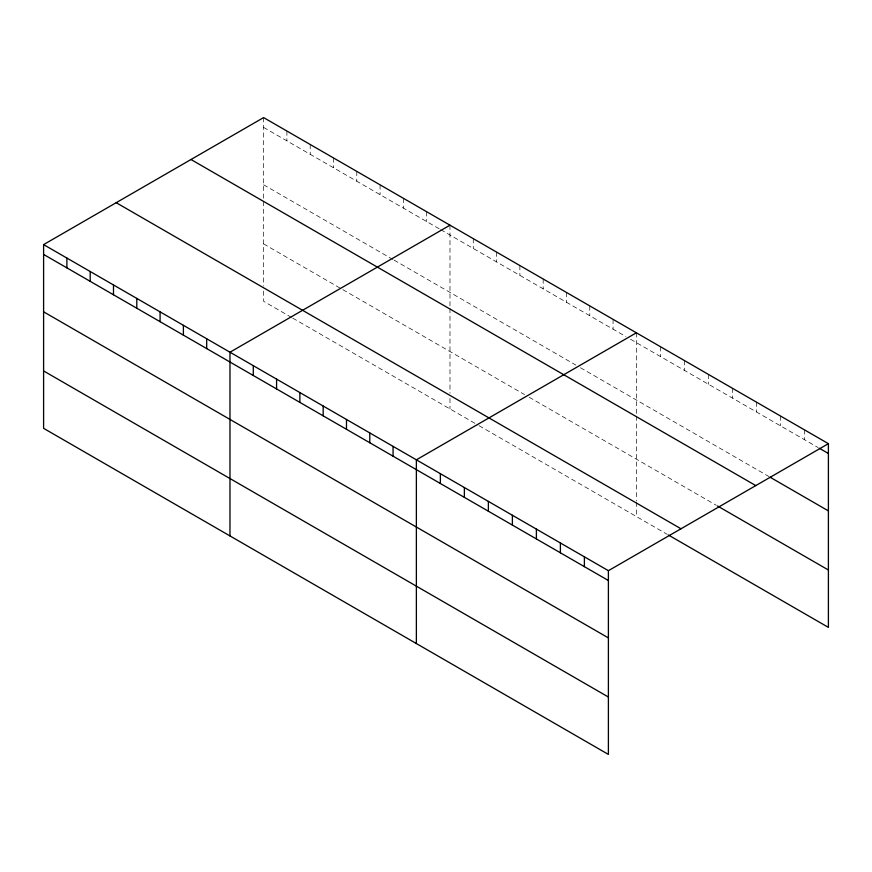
<?xml version="1.0" encoding="UTF-8"?>
<svg xmlns="http://www.w3.org/2000/svg" width="872" height="872" viewBox="0 0 872 872"><rect width="100%" height="100%" fill="white"/><g stroke="black" fill="none" stroke-linecap="round" stroke-linejoin="round"><path stroke-width="0.65" stroke-dasharray="4.36 3.27" d="M263.606 117.589L263.606 285.656M263.606 127.41L439.499 228.965M440.665 229.641L625.889 336.57M630.543 339.263L818.11 447.554M263.606 184.799L392.901 259.453M394.068 260.118L575.793 365.041M580.458 367.733L768.962 476.559M263.606 243.92L341.65 288.981M342.816 289.657L524.541 394.569M529.195 397.261L716.381 505.335M291.564 317.452L263.606 301.309L263.606 286.964M292.72 318.117L477.943 425.056M479.11 425.721L667.233 534.34M804.398 429.82L804.398 439.63M780.396 415.966L780.396 425.776M756.384 402.101L756.384 411.922M732.382 388.247L732.382 398.057M708.38 374.382L708.38 384.203M684.378 360.528L684.378 370.338M660.377 346.664L660.377 356.485M636.364 332.81L636.364 414.789M636.364 416.14L636.364 500.866M636.364 502.174L636.364 516.518M613.071 319.359L613.071 329.169M589.777 305.909L589.777 315.719M566.473 292.458L566.473 302.268M543.18 279.007L543.18 288.817M519.875 265.557L519.875 275.367M496.582 252.106L496.582 261.916M473.278 238.656L473.278 248.466M449.985 225.205L449.985 307.184M449.985 308.525L449.985 393.261M449.985 398.482L449.985 408.913M426.691 211.754L426.691 221.564M403.387 198.304L403.387 208.114M380.094 184.853L380.094 194.663M356.79 171.403L356.79 181.213M333.496 157.952L333.496 167.762M310.203 144.501L310.203 154.311M286.899 131.04L286.899 140.861"/><path stroke-width="1.31" d="M43.6 244.607L608.394 570.691L608.394 754.411L43.6 428.326L43.6 244.607L263.606 117.589L828.4 443.674L828.4 627.393L668.377 534.994M449.985 225.205L229.979 352.223L229.979 535.931M636.364 332.81L416.369 459.827L416.369 643.536M608.394 570.691L828.4 443.674M819.255 448.219L828.4 453.495M770.107 477.224L828.4 510.883M191.001 159.511L755.795 485.595M717.525 505.989L828.4 570.005M116.205 202.696L680.999 528.781M43.6 254.428L608.394 580.512M43.6 311.816L608.394 637.901M43.6 370.938L608.394 697.022M584.393 556.837L584.393 566.647M560.391 542.973L560.391 552.793M536.389 529.119L536.389 538.94M512.387 515.265L512.387 525.075M488.375 501.4L488.375 511.221M464.373 487.546L464.373 497.356M440.371 473.681L440.371 483.502M393.065 446.377L393.065 456.187M369.772 432.926L369.772 442.736M346.478 419.476L346.478 429.286M323.174 406.025L323.174 415.835M299.881 392.574L299.881 402.384M276.577 379.124L276.577 388.934M253.283 365.673L253.283 375.483M206.686 338.772L206.686 348.582M183.393 325.321L183.393 335.131M160.088 311.871L160.088 321.681M136.795 298.42L136.795 308.23M113.491 284.959L113.491 294.78M90.198 271.508L90.198 281.329M66.893 258.058L66.893 267.878"/></g></svg>
